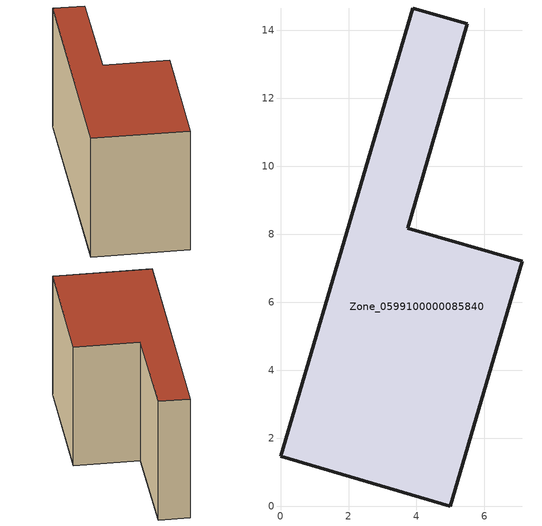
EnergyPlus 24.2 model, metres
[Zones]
Zone_0599100000085840
 floor ground (C_G): 0,1.46 3.89,14.66 5.5,14.19 3.75,8.18 7.12,7.2 4.99,0 z0
 wall outside (C_F): 4.99,0 7.12,7.2 3.75,8.18 5.5,14.19 3.89,14.66 0,1.46 4.99,0 z0:7.06
 roof outside (C_R): 3.89,14.66 0,1.46 4.99,0 7.12,7.2 3.75,8.18 5.5,14.19 z7.06
[BUILDING]
Pand.0599100000085840: North Axis=0; Terrain=City; Loads Convergence Tolerance Value=0.04; Temperature Convergence Tolerance Value=0.4; Solar Distribution=FullExterior; Maximum Number of Warmup Days=25; Minimum Number of Warmup Days=1
[Site:Location]
Rotterdam.The.Hague.AP_ZH_NLD Design_Conditions: Latitude=51.96; Longitude=4.45; Time Zone=1; Elevation=-4.5
[SITE:GROUNDTEMPERATURE:BUILDINGSURFACE]
18, 18, 18, 18, 18, 18, 18, 18, 18, 18, 18, 18
[MATERIAL] Thermal Absorptance=0.9; Solar Absorptance=0.7; Visible Absorptance=0.7
Name | Roughness | Thickness | Conductivity | Density | Specific Heat
G.TI.1946 | MediumSmooth | 0.15 | 1 | 540 | 1210
F.TI.1946 | Rough | 0.3 | 0.857143 | 1920 | 840
R.TI.1946 | MediumRough | 0.2 | 0.1 | 1500 | 1000
[CONSTRUCTION]
C_G: G.TI.1946
C_F: F.TI.1946
C_R: R.TI.1946
[ZONE]
Zone_0599100000085840: Type=1; Multiplier=1; Ceiling Height=Autocalculate; Volume=Autocalculate; Floor Area=autocalculate; Part of Total Floor Area=Yes
[ZONEINFILTRATION:DESIGNFLOWRATE]
Infil_Zone_0599100000085840: Zone or ZoneList or Space or SpaceList=Zone_0599100000085840; Schedule=AlwaysOn; Design Flow Rate Calculation Method=Flow/Area; Flow Rate per Floor Area=0.003; Constant Term Coefficient=1; Temperature Term Coefficient=0; Velocity Term Coefficient=0; Velocity Squared Term Coefficient=0
[HVACTEMPLATE:ZONE:IDEALLOADSAIRSYSTEM]
Zone_0599100000085840: Maximum Heating Supply Air Temperature=50; Minimum Cooling Supply Air Temperature=13; Maximum Heating Supply Air Humidity Ratio=0.0156; Minimum Cooling Supply Air Humidity Ratio=0.0077; Heating Limit=NoLimit; Cooling Limit=NoLimit; Dehumidification Control Type=ConstantSensibleHeatRatio; Cooling Sensible Heat Ratio=0.7; Dehumidification Setpoint=60; Humidification Control Type=None; Humidification Setpoint=30; Outdoor Air Method=None; Outdoor Air Flow Rate per Person=0.00944; Outdoor Air Flow Rate per Zone Floor Area=0; Outdoor Air Flow Rate per Zone=0; Demand Controlled Ventilation Type=None; Outdoor Air Economizer Type=NoEconomizer; Heat Recovery Type=None; Sensible Heat Recovery Effectiveness=0.7; Latent Heat Recovery Effectiveness=0.65
[ZONECONTROL:THERMOSTAT]
ThermostatControl_Zone_0599100000085840: Zone or ZoneList=Zone_0599100000085840; Control Type Schedule=DualSetpointControlType; Control 1=Thermostat_Zone_0599100000085840; Temperature Difference Between Cutout And Setpoint=0
[THERMOSTATSETPOINT:DUALSETPOINT]
Thermostat_Zone_0599100000085840: Heating Setpoint Temperature Schedule=HeatingSetpoint_Zone_0599100000085840; Cooling Setpoint Temperature Schedule=CoolingSetpoint_Zone_0599100000085840
[SCHEDULE:COMPACT]
HeatingSetpoint_Zone_0599100000085840: Through: 12/31, For: AllDays, Until: 24:00, 21
CoolingSetpoint_Zone_0599100000085840: Through: 12/31, For: AllDays, Until: 24:00, 24
DualSetpointControlType: Through: 12/31, For: AllDays, Until: 24:00, 4
AlwaysOn: Through: 12/31, For: AllDays, Until: 24:00, 1
